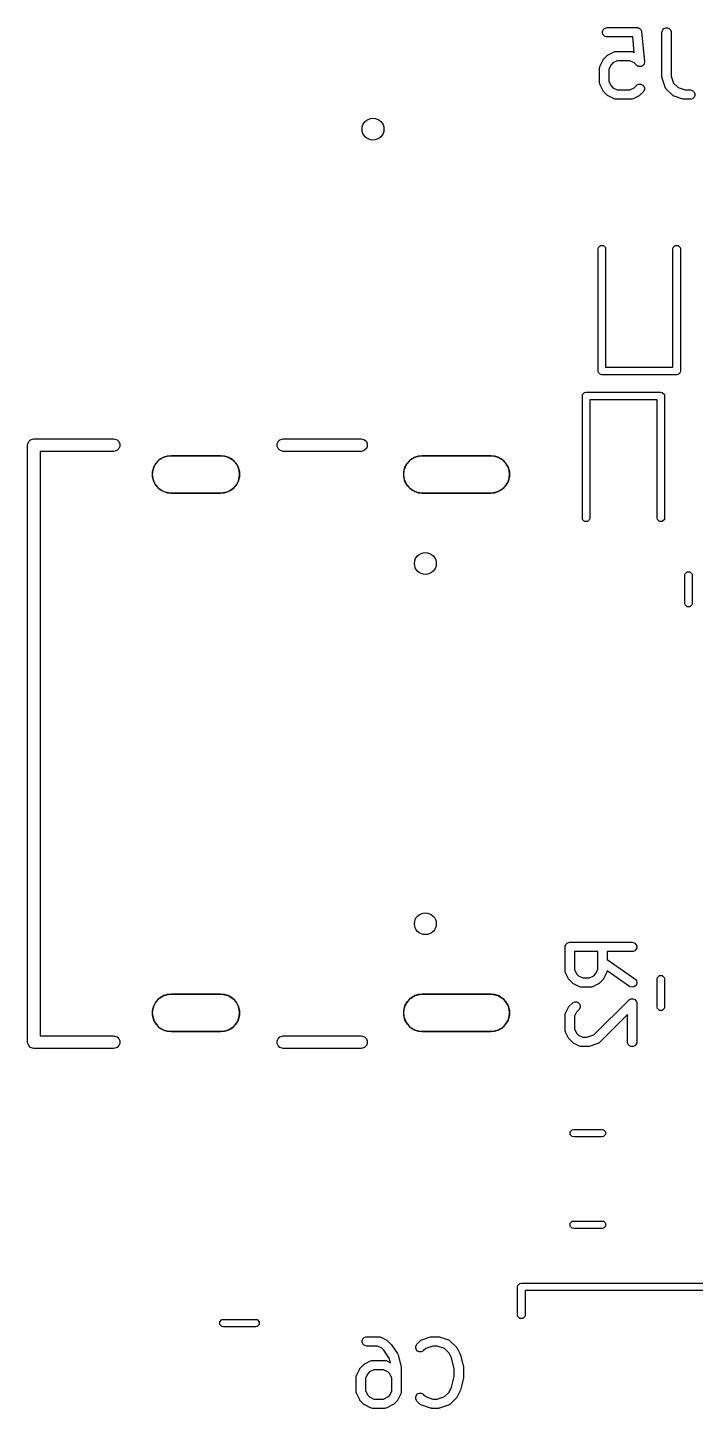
# Model space of a CAD drawing. Extents: x 4.81 to 6.74, y -4.83 to -2.9.
# Drawn here: x 4.809 to 5.23, y -3.885 to -3.013 of the extents above; entities that cross this region are included whole.
import ezdxf

# ---------------------------------------------------------------- set-up
doc = ezdxf.new("R2010")
doc.units = 0
doc.header["$MEASUREMENT"] = 0
doc.layers.add('BLACK', color=7, linetype='CONTINUOUS')

msp = doc.modelspace()

# ---------------------------------------------------------------- linework, layer by layer
at = {"layer": 'BLACK', "linetype": 'CONTINUOUS'}
for p, q in [((5.17173, -3.01496), (5.17217, -3.0139)), ((5.17173, -3.01611), (5.17173, -3.01496)), ((5.17217, -3.01718), (5.17173, -3.01611)), ((5.17217, -3.0139), (5.17299, -3.01308)), ((5.17299, -3.01799), (5.17217, -3.01718)), ((5.17299, -3.01308), (5.17405, -3.01264)), ((5.17405, -3.01843), (5.17299, -3.01799)), ((5.17405, -3.01264), (5.17463, -3.01258)), ((5.17463, -3.01258), (5.19338, -3.01258)), ((5.19338, -3.01258), (5.19359, -3.0126)), ((5.19359, -3.0126), (5.19366, -3.0126)), ((5.19366, -3.0126), (5.19373, -3.01262)), ((5.19373, -3.01262), (5.19395, -3.01264)), ((5.19395, -3.01264), (5.19435, -3.01281)), ((5.19435, -3.01281), (5.19476, -3.01293)), ((5.19476, -3.01293), (5.19488, -3.01302)), ((5.19488, -3.01302), (5.19502, -3.01308)), ((5.19502, -3.01308), (5.19532, -3.01339)), ((5.19532, -3.01339), (5.19566, -3.01366)), ((5.19566, -3.01366), (5.19573, -3.01379)), ((5.19573, -3.01379), (5.19583, -3.0139)), ((5.19583, -3.0139), (5.196, -3.01429)), ((5.196, -3.01429), (5.1962, -3.01467)), ((5.1962, -3.01467), (5.19624, -3.01489)), ((5.19624, -3.01489), (5.19627, -3.01496)), ((5.19627, -3.01496), (5.19627, -3.01503)), ((5.19627, -3.01503), (5.19631, -3.01524)), ((5.19631, -3.01524), (5.19819, -3.03399)), ((5.20917, -3.01554), (5.20923, -3.01496)), ((5.20917, -3.04366), (5.20917, -3.01554)), ((5.20923, -3.01496), (5.20967, -3.0139)), ((5.20967, -3.0139), (5.21048, -3.01308)), ((5.21048, -3.01308), (5.21155, -3.01264)), ((5.21155, -3.01264), (5.2127, -3.01264)), ((5.2127, -3.01264), (5.21376, -3.01308)), ((5.21376, -3.01308), (5.21458, -3.0139)), ((5.21458, -3.0139), (5.21502, -3.01496)), ((5.21502, -3.01496), (5.21508, -3.01554)), ((5.21508, -3.01554), (5.21508, -3.04318)), ((5.17463, -3.01849), (5.17405, -3.01843)), ((5.1907, -3.01849), (5.17463, -3.01849)), ((5.19168, -3.02826), (5.1907, -3.01849)), ((5.17011, -3.03671), (5.17199, -3.03296)), ((5.17199, -3.03296), (5.17214, -3.03272)), ((5.17214, -3.03272), (5.17217, -3.03264)), ((5.17217, -3.03264), (5.17224, -3.03256)), ((5.17224, -3.03256), (5.1723, -3.03247)), ((5.1723, -3.03247), (5.17235, -3.03242)), ((5.17235, -3.03242), (5.17254, -3.0322)), ((5.17254, -3.0322), (5.17441, -3.03032)), ((5.17441, -3.03032), (5.17464, -3.03014)), ((5.17464, -3.03014), (5.17469, -3.03008)), ((5.17469, -3.03008), (5.17478, -3.03002)), ((5.17478, -3.03002), (5.17486, -3.02995)), ((5.17486, -3.02995), (5.17493, -3.02992)), ((5.17493, -3.02992), (5.17518, -3.02977)), ((5.17518, -3.02977), (5.17893, -3.02789)), ((5.17825, -3.03484), (5.17705, -3.03603)), ((5.18095, -3.03349), (5.17825, -3.03484)), ((5.17893, -3.02789), (5.17947, -3.02769)), ((5.17947, -3.02769), (5.17958, -3.02768)), ((5.17958, -3.02768), (5.17968, -3.02764)), ((5.17968, -3.02764), (5.18025, -3.02758)), ((5.18025, -3.02758), (5.18963, -3.02758)), ((5.18893, -3.03349), (5.18095, -3.03349)), ((5.19163, -3.03484), (5.18893, -3.03349)), ((5.18963, -3.02758), (5.1902, -3.02764)), ((5.1902, -3.02764), (5.1903, -3.02768)), ((5.1903, -3.02768), (5.19041, -3.02769)), ((5.19041, -3.02769), (5.19095, -3.02789)), ((5.19095, -3.02789), (5.19168, -3.02826)), ((5.19316, -3.03637), (5.19163, -3.03484)), ((5.19798, -3.03526), (5.19786, -3.03567)), ((5.19815, -3.03486), (5.19798, -3.03526)), ((5.19819, -3.03457), (5.19815, -3.03471)), ((5.19815, -3.03471), (5.19815, -3.03486)), ((5.19819, -3.03399), (5.19819, -3.03457)), ((5.1698, -3.03803), (5.16986, -3.03746)), ((5.1698, -3.04741), (5.1698, -3.03803)), ((5.16986, -3.03746), (5.1699, -3.03736)), ((5.1699, -3.03736), (5.16991, -3.03725)), ((5.16991, -3.03725), (5.17011, -3.03671)), ((5.17705, -3.03603), (5.17571, -3.03873)), ((5.17571, -3.03873), (5.17571, -3.04671)), ((5.19361, -3.03674), (5.19316, -3.03637)), ((5.19375, -3.0368), (5.19361, -3.03674)), ((5.19386, -3.03689), (5.19375, -3.0368)), ((5.19428, -3.03701), (5.19386, -3.03689)), ((5.19467, -3.03718), (5.19428, -3.03701)), ((5.19482, -3.03718), (5.19467, -3.03718)), ((5.19497, -3.03722), (5.19482, -3.03718)), ((5.19539, -3.03718), (5.19497, -3.03722)), ((5.19583, -3.03718), (5.19539, -3.03718)), ((5.19596, -3.03712), (5.19583, -3.03718)), ((5.19611, -3.03711), (5.19596, -3.03712)), ((5.19649, -3.0369), (5.19611, -3.03711)), ((5.19689, -3.03674), (5.19649, -3.0369)), ((5.197, -3.03663), (5.19689, -3.03674)), ((5.19713, -3.03656), (5.197, -3.03663)), ((5.1974, -3.03623), (5.19713, -3.03656)), ((5.19771, -3.03592), (5.1974, -3.03623)), ((5.19776, -3.03579), (5.19771, -3.03592)), ((5.19786, -3.03567), (5.19776, -3.03579)), ((5.2092, -3.04395), (5.20917, -3.04366)), ((5.20919, -3.04403), (5.2092, -3.04395)), ((5.20922, -3.04413), (5.20919, -3.04403)), ((5.20923, -3.04423), (5.20922, -3.04413)), ((5.20926, -3.04431), (5.20923, -3.04423)), ((5.21508, -3.04318), (5.21658, -3.04769)), ((5.16986, -3.04798), (5.1698, -3.04741)), ((5.1699, -3.04808), (5.16986, -3.04798)), ((5.16991, -3.04819), (5.1699, -3.04808)), ((5.17011, -3.04873), (5.16991, -3.04819)), ((5.17199, -3.05248), (5.17011, -3.04873)), ((5.17214, -3.05273), (5.17199, -3.05248)), ((5.17217, -3.0528), (5.17214, -3.05273)), ((5.17224, -3.05288), (5.17217, -3.0528)), ((5.1723, -3.05297), (5.17224, -3.05288)), ((5.17571, -3.04671), (5.17705, -3.04941)), ((5.17705, -3.04941), (5.17825, -3.0506)), ((5.17825, -3.0506), (5.18095, -3.05195)), ((5.18095, -3.05195), (5.18893, -3.05195)), ((5.18893, -3.05195), (5.19163, -3.0506)), ((5.19163, -3.0506), (5.19316, -3.04907)), ((5.19316, -3.04907), (5.19361, -3.0487)), ((5.19361, -3.0487), (5.19467, -3.04826)), ((5.19467, -3.04826), (5.19583, -3.04826)), ((5.19583, -3.04826), (5.19689, -3.0487)), ((5.19689, -3.0487), (5.19771, -3.04952)), ((5.19771, -3.0528), (5.19734, -3.05324)), ((5.19771, -3.04952), (5.19815, -3.05058)), ((5.19815, -3.05173), (5.19771, -3.0528)), ((5.19815, -3.05058), (5.19815, -3.05173)), ((5.20932, -3.04459), (5.20926, -3.04431)), ((5.2112, -3.05022), (5.20932, -3.04459)), ((5.21143, -3.05074), (5.2112, -3.05022)), ((5.2115, -3.05082), (5.21143, -3.05074)), ((5.21154, -3.05092), (5.2115, -3.05082)), ((5.21191, -3.05137), (5.21154, -3.05092)), ((5.21566, -3.05512), (5.21191, -3.05137)), ((5.21658, -3.04769), (5.21934, -3.05045)), ((5.21934, -3.05045), (5.22385, -3.05195)), ((5.22385, -3.05195), (5.22712, -3.05195)), ((5.22712, -3.05195), (5.2277, -3.05201)), ((5.2277, -3.05201), (5.22876, -3.05245)), ((5.22876, -3.05245), (5.22958, -3.05327)), ((5.17235, -3.05302), (5.1723, -3.05297)), ((5.17254, -3.05324), (5.17235, -3.05302)), ((5.17441, -3.05512), (5.17254, -3.05324)), ((5.17464, -3.05531), (5.17441, -3.05512)), ((5.17469, -3.05536), (5.17464, -3.05531)), ((5.17478, -3.05542), (5.17469, -3.05536)), ((5.17486, -3.05549), (5.17478, -3.05542)), ((5.17493, -3.05552), (5.17486, -3.05549)), ((5.17518, -3.05567), (5.17493, -3.05552)), ((5.17893, -3.05755), (5.17518, -3.05567)), ((5.17947, -3.05775), (5.17893, -3.05755)), ((5.17958, -3.05776), (5.17947, -3.05775)), ((5.17968, -3.0578), (5.17958, -3.05776)), ((5.18025, -3.05786), (5.17968, -3.0578)), ((5.18963, -3.05786), (5.18025, -3.05786)), ((5.1902, -3.0578), (5.18963, -3.05786)), ((5.1903, -3.05776), (5.1902, -3.0578)), ((5.19041, -3.05775), (5.1903, -3.05776)), ((5.19095, -3.05755), (5.19041, -3.05775)), ((5.1947, -3.05567), (5.19095, -3.05755)), ((5.19494, -3.05552), (5.1947, -3.05567)), ((5.19502, -3.05549), (5.19494, -3.05552)), ((5.1951, -3.05542), (5.19502, -3.05549)), ((5.19519, -3.05536), (5.1951, -3.05542)), ((5.19524, -3.05531), (5.19519, -3.05536)), ((5.19546, -3.05512), (5.19524, -3.05531)), ((5.19734, -3.05324), (5.19546, -3.05512)), ((5.21611, -3.05549), (5.21566, -3.05512)), ((5.21621, -3.05553), (5.21611, -3.05549)), ((5.21629, -3.0556), (5.21621, -3.05553)), ((5.21681, -3.05583), (5.21629, -3.0556)), ((5.22244, -3.05771), (5.21681, -3.05583)), ((5.22272, -3.05777), (5.22244, -3.05771)), ((5.2228, -3.0578), (5.22272, -3.05777)), ((5.2229, -3.05781), (5.2228, -3.0578)), ((5.223, -3.05784), (5.2229, -3.05781)), ((5.22308, -3.05783), (5.223, -3.05784)), ((5.22337, -3.05786), (5.22308, -3.05783)), ((5.22712, -3.05786), (5.22337, -3.05786)), ((5.2277, -3.0578), (5.22712, -3.05786)), ((5.22876, -3.05736), (5.2277, -3.0578)), ((5.22958, -3.05655), (5.22876, -3.05736)), ((5.22958, -3.05327), (5.23002, -3.05433)), ((5.23002, -3.05548), (5.22958, -3.05655)), ((5.23002, -3.05433), (5.23002, -3.05548)), ((5.16892, -3.15236), (5.1691, -3.15146)), ((5.16892, -3.22953), (5.16892, -3.15236)), ((5.1691, -3.15146), (5.17038, -3.15018)), ((5.17038, -3.15018), (5.17218, -3.15018)), ((5.17218, -3.15018), (5.17346, -3.15146)), ((5.17346, -3.15146), (5.17364, -3.15236)), ((5.17364, -3.15236), (5.17364, -3.22717)), ((5.21616, -3.15236), (5.21634, -3.15146)), ((5.21616, -3.22717), (5.21616, -3.15236)), ((5.21634, -3.15146), (5.21762, -3.15018)), ((5.21762, -3.15018), (5.21943, -3.15018)), ((5.21943, -3.15018), (5.22071, -3.15146)), ((5.22071, -3.15146), (5.22089, -3.15236)), ((5.22089, -3.15236), (5.22089, -3.22953)), ((5.17364, -3.22717), (5.21616, -3.22717)), ((5.1691, -3.23043), (5.16892, -3.22953)), ((5.17038, -3.23171), (5.1691, -3.23043)), ((5.17128, -3.23189), (5.17038, -3.23171)), ((5.21852, -3.23189), (5.17128, -3.23189)), ((5.21943, -3.23171), (5.21852, -3.23189)), ((5.22071, -3.23043), (5.21943, -3.23171)), ((5.22089, -3.22953), (5.22071, -3.23043)), ((5.15892, -3.24531), (5.1591, -3.24441)), ((5.1591, -3.24441), (5.16038, -3.24313)), ((5.16038, -3.24313), (5.16128, -3.24295)), ((5.16128, -3.24295), (5.20852, -3.24295)), ((5.20852, -3.24295), (5.20943, -3.24313)), ((5.20943, -3.24313), (5.21071, -3.24441)), ((5.21071, -3.24441), (5.21089, -3.24531)), ((5.15892, -3.32248), (5.15892, -3.24531)), ((5.20616, -3.24768), (5.16364, -3.24768)), ((5.16364, -3.24768), (5.16364, -3.32248)), ((5.20616, -3.32248), (5.20616, -3.24768)), ((5.21089, -3.24531), (5.21089, -3.32248)), ((4.8086, -3.27634), (4.80868, -3.27557)), ((4.8086, -3.6535), (4.8086, -3.27634)), ((4.80868, -3.27557), (4.80927, -3.27415)), ((4.80927, -3.27415), (4.81035, -3.27307)), ((4.81035, -3.27307), (4.81177, -3.27248)), ((4.81177, -3.27248), (4.81254, -3.2724)), ((4.81254, -3.2724), (4.86293, -3.2724)), ((4.86293, -3.2724), (4.8637, -3.27248)), ((4.8637, -3.27248), (4.86512, -3.27307)), ((4.86512, -3.27961), (4.8637, -3.2802)), ((4.86512, -3.27307), (4.86621, -3.27415)), ((4.86621, -3.27853), (4.86512, -3.27961)), ((4.86621, -3.27415), (4.86679, -3.27557)), ((4.86679, -3.27711), (4.86621, -3.27853)), ((4.86679, -3.27557), (4.86679, -3.27711)), ((4.96616, -3.27557), (4.96675, -3.27415)), ((4.96616, -3.27711), (4.96616, -3.27557)), ((4.96675, -3.27853), (4.96616, -3.27711)), ((4.96675, -3.27415), (4.96783, -3.27307)), ((4.96783, -3.27961), (4.96675, -3.27853)), ((4.96783, -3.27307), (4.96925, -3.27248)), ((4.96925, -3.2802), (4.96783, -3.27961)), ((4.96925, -3.27248), (4.97002, -3.2724)), ((4.97002, -3.2724), (5.01923, -3.2724)), ((5.01923, -3.2724), (5.02, -3.27248)), ((5.02, -3.27248), (5.02142, -3.27307)), ((5.02142, -3.27961), (5.02, -3.2802)), ((5.02142, -3.27307), (5.02251, -3.27415)), ((5.02251, -3.27853), (5.02142, -3.27961)), ((5.02251, -3.27415), (5.02309, -3.27557)), ((5.02309, -3.27711), (5.02251, -3.27853)), ((5.02309, -3.27557), (5.02309, -3.27711)), ((4.86293, -3.28028), (4.81648, -3.28028)), ((4.81648, -3.28028), (4.81648, -3.64957)), ((4.8637, -3.2802), (4.86293, -3.28028)), ((4.88824, -3.29032), (4.88978, -3.28765)), ((4.88978, -3.28765), (4.89196, -3.28547)), ((4.89196, -3.28547), (4.89463, -3.28393)), ((4.89463, -3.28393), (4.89761, -3.28313)), ((4.89761, -3.28313), (4.89915, -3.28303)), ((4.89915, -3.28303), (4.93065, -3.28303)), ((4.93065, -3.28303), (4.89915, -3.28303)), ((4.93065, -3.28303), (4.93219, -3.28313)), ((4.93219, -3.28313), (4.93517, -3.28393)), ((4.93517, -3.28393), (4.93784, -3.28547)), ((4.93784, -3.28547), (4.94002, -3.28765)), ((4.94002, -3.28765), (4.94156, -3.29032)), ((4.97002, -3.28028), (4.96925, -3.2802)), ((5.01923, -3.28028), (4.97002, -3.28028)), ((5.02, -3.2802), (5.01923, -3.28028)), ((5.0469, -3.29032), (5.04844, -3.28765)), ((5.04844, -3.28765), (5.05062, -3.28547)), ((5.05062, -3.28547), (5.0533, -3.28393)), ((5.0533, -3.28393), (5.05627, -3.28313)), ((5.05627, -3.28313), (5.05781, -3.28303)), ((5.05781, -3.28303), (5.10112, -3.28303)), ((5.10112, -3.28303), (5.05781, -3.28303)), ((5.10112, -3.28303), (5.10266, -3.28313)), ((5.10266, -3.28313), (5.10564, -3.28393)), ((5.10564, -3.28393), (5.10831, -3.28547)), ((5.10831, -3.28547), (5.11049, -3.28765)), ((5.11049, -3.28765), (5.11203, -3.29032)), ((4.88744, -3.2933), (4.88824, -3.29032)), ((4.88744, -3.29638), (4.88744, -3.2933)), ((4.88824, -3.29936), (4.88744, -3.29638)), ((4.94156, -3.29032), (4.94236, -3.2933)), ((4.94236, -3.29638), (4.94156, -3.29936)), ((4.94236, -3.2933), (4.94236, -3.29638)), ((5.0461, -3.2933), (5.0469, -3.29032)), ((5.0461, -3.29638), (5.0461, -3.2933)), ((5.0469, -3.29936), (5.0461, -3.29638)), ((5.11203, -3.29032), (5.11283, -3.2933)), ((5.11283, -3.29638), (5.11203, -3.29936)), ((5.11283, -3.2933), (5.11283, -3.29638)), ((4.88978, -3.30203), (4.88824, -3.29936)), ((4.89196, -3.30421), (4.88978, -3.30203)), ((4.89463, -3.30575), (4.89196, -3.30421)), ((4.89761, -3.30655), (4.89463, -3.30575)), ((4.93517, -3.30575), (4.93219, -3.30655)), ((4.93784, -3.30421), (4.93517, -3.30575)), ((4.94002, -3.30203), (4.93784, -3.30421)), ((4.94156, -3.29936), (4.94002, -3.30203)), ((5.04844, -3.30203), (5.0469, -3.29936)), ((5.05062, -3.30421), (5.04844, -3.30203)), ((5.0533, -3.30575), (5.05062, -3.30421)), ((5.05627, -3.30655), (5.0533, -3.30575)), ((5.10564, -3.30575), (5.10266, -3.30655)), ((5.10831, -3.30421), (5.10564, -3.30575)), ((5.11049, -3.30203), (5.10831, -3.30421)), ((5.11203, -3.29936), (5.11049, -3.30203)), ((4.89915, -3.30665), (4.89761, -3.30655)), ((4.93065, -3.30665), (4.89915, -3.30665)), ((4.89915, -3.30665), (4.93065, -3.30665)), ((4.93219, -3.30655), (4.93065, -3.30665)), ((5.05781, -3.30665), (5.05627, -3.30655)), ((5.10112, -3.30665), (5.05781, -3.30665)), ((5.05781, -3.30665), (5.10112, -3.30665)), ((5.10266, -3.30655), (5.10112, -3.30665)), ((5.1591, -3.32338), (5.15892, -3.32248)), ((5.16364, -3.32248), (5.16346, -3.32338)), ((5.20634, -3.32338), (5.20616, -3.32248)), ((5.21089, -3.32248), (5.21071, -3.32338)), ((5.16038, -3.32466), (5.1591, -3.32338)), ((5.16218, -3.32466), (5.16038, -3.32466)), ((5.16346, -3.32338), (5.16218, -3.32466)), ((5.20762, -3.32466), (5.20634, -3.32338)), ((5.20943, -3.32466), (5.20762, -3.32466)), ((5.21071, -3.32338), (5.20943, -3.32466)), ((5.2236, -3.35848), (5.22378, -3.35758)), ((5.22378, -3.35758), (5.22506, -3.3563)), ((5.22506, -3.3563), (5.22687, -3.3563)), ((5.22687, -3.3563), (5.22815, -3.35758)), ((5.22815, -3.35758), (5.22833, -3.35848)), ((5.2236, -3.37636), (5.2236, -3.35848)), ((5.22833, -3.35848), (5.22833, -3.37636)), ((5.22378, -3.37726), (5.2236, -3.37636)), ((5.22506, -3.37854), (5.22378, -3.37726)), ((5.22687, -3.37854), (5.22506, -3.37854)), ((5.22815, -3.37726), (5.22687, -3.37854)), ((5.22833, -3.37636), (5.22815, -3.37726)), ((5.14802, -3.59336), (5.14808, -3.59279)), ((5.14802, -3.60836), (5.14802, -3.59336)), ((5.14808, -3.59279), (5.14852, -3.59172)), ((5.14852, -3.59172), (5.14934, -3.59091)), ((5.14934, -3.59091), (5.1504, -3.59047)), ((5.1504, -3.59047), (5.15098, -3.59041)), ((5.15098, -3.59041), (5.19035, -3.59041)), ((5.19035, -3.59041), (5.19092, -3.59047)), ((5.19092, -3.59047), (5.19199, -3.59091)), ((5.19199, -3.59091), (5.1928, -3.59172)), ((5.1928, -3.59172), (5.19324, -3.59279)), ((5.19324, -3.59279), (5.19324, -3.59394)), ((5.16865, -3.59632), (5.15393, -3.59632)), ((5.15393, -3.59632), (5.15393, -3.60766)), ((5.16865, -3.60766), (5.16865, -3.59632)), ((5.19035, -3.59632), (5.17455, -3.59632)), ((5.17455, -3.59632), (5.17455, -3.6012)), ((5.17455, -3.6012), (5.19204, -3.61344)), ((5.19092, -3.59626), (5.19035, -3.59632)), ((5.19199, -3.59582), (5.19092, -3.59626)), ((5.1928, -3.595), (5.19199, -3.59582)), ((5.19324, -3.59394), (5.1928, -3.595)), ((5.14808, -3.60894), (5.14802, -3.60836)), ((5.14812, -3.60903), (5.14808, -3.60894)), ((5.14813, -3.60914), (5.14812, -3.60903)), ((5.14834, -3.60968), (5.14813, -3.60914)), ((5.15021, -3.61343), (5.14834, -3.60968)), ((5.15393, -3.60766), (5.15528, -3.61036)), ((5.15528, -3.61036), (5.15648, -3.61156)), ((5.1661, -3.61156), (5.1673, -3.61036)), ((5.1673, -3.61036), (5.16865, -3.60766)), ((5.17424, -3.60968), (5.17237, -3.61343)), ((5.17445, -3.60914), (5.17424, -3.60968)), ((5.17446, -3.60903), (5.17445, -3.60914)), ((5.1745, -3.60894), (5.17446, -3.60903)), ((5.17455, -3.6084), (5.1745, -3.60894)), ((5.18865, -3.61828), (5.17455, -3.6084)), ((5.15037, -3.61368), (5.15021, -3.61343)), ((5.1504, -3.61375), (5.15037, -3.61368)), ((5.15046, -3.61383), (5.1504, -3.61375)), ((5.15052, -3.61392), (5.15046, -3.61383)), ((5.15058, -3.61397), (5.15052, -3.61392)), ((5.15076, -3.6142), (5.15058, -3.61397)), ((5.15264, -3.61607), (5.15076, -3.6142)), ((5.15287, -3.61626), (5.15264, -3.61607)), ((5.15292, -3.61632), (5.15287, -3.61626)), ((5.15301, -3.61637), (5.15292, -3.61632)), ((5.15309, -3.61644), (5.15301, -3.61637)), ((5.15316, -3.61647), (5.15309, -3.61644)), ((5.15341, -3.61663), (5.15316, -3.61647)), ((5.15716, -3.6185), (5.15341, -3.61663)), ((5.15648, -3.61156), (5.15917, -3.61291)), ((5.1577, -3.61871), (5.15716, -3.6185)), ((5.1578, -3.61871), (5.1577, -3.61871)), ((5.1579, -3.61876), (5.1578, -3.61871)), ((5.15848, -3.61881), (5.1579, -3.61876)), ((5.1641, -3.61881), (5.15848, -3.61881)), ((5.15917, -3.61291), (5.1634, -3.61291)), ((5.1634, -3.61291), (5.1661, -3.61156)), ((5.16468, -3.61876), (5.1641, -3.61881)), ((5.16477, -3.61871), (5.16468, -3.61876)), ((5.16488, -3.61871), (5.16477, -3.61871)), ((5.16542, -3.6185), (5.16488, -3.61871)), ((5.16917, -3.61663), (5.16542, -3.6185)), ((5.16942, -3.61647), (5.16917, -3.61663)), ((5.16949, -3.61644), (5.16942, -3.61647)), ((5.16957, -3.61637), (5.16949, -3.61644)), ((5.16966, -3.61632), (5.16957, -3.61637)), ((5.16971, -3.61626), (5.16966, -3.61632)), ((5.16994, -3.61607), (5.16971, -3.61626)), ((5.17181, -3.6142), (5.16994, -3.61607)), ((5.172, -3.61397), (5.17181, -3.6142)), ((5.17206, -3.61392), (5.172, -3.61397)), ((5.17211, -3.61383), (5.17206, -3.61392)), ((5.17218, -3.61375), (5.17211, -3.61383)), ((5.17221, -3.61368), (5.17218, -3.61375)), ((5.17237, -3.61343), (5.17221, -3.61368)), ((5.18916, -3.61856), (5.18865, -3.61828)), ((5.19028, -3.61881), (5.18916, -3.61856)), ((5.19142, -3.61861), (5.19028, -3.61881)), ((5.19239, -3.61799), (5.19142, -3.61861)), ((5.19204, -3.61344), (5.19248, -3.61382)), ((5.19305, -3.61705), (5.19239, -3.61799)), ((5.19248, -3.61382), (5.1931, -3.61479)), ((5.1933, -3.61592), (5.19305, -3.61705)), ((5.1931, -3.61479), (5.1933, -3.61592)), ((5.2061, -3.61348), (5.20628, -3.61258)), ((5.2061, -3.63136), (5.2061, -3.61348)), ((5.20628, -3.61258), (5.20756, -3.6113)), ((5.20756, -3.6113), (5.20937, -3.6113)), ((5.20937, -3.6113), (5.21065, -3.61258)), ((5.21065, -3.61258), (5.21083, -3.61348)), ((5.21083, -3.61348), (5.21083, -3.63136)), ((4.88824, -3.63048), (4.88978, -3.62781)), ((4.88978, -3.62781), (4.89196, -3.62563)), ((4.89196, -3.62563), (4.89463, -3.62409)), ((4.89463, -3.62409), (4.89761, -3.62329)), ((4.89761, -3.62329), (4.89915, -3.62319)), ((4.89915, -3.62319), (4.93065, -3.62319)), ((4.93065, -3.62319), (4.89915, -3.62319)), ((4.93065, -3.62319), (4.93219, -3.62329)), ((4.93219, -3.62329), (4.93517, -3.62409)), ((4.93517, -3.62409), (4.93784, -3.62563)), ((4.93784, -3.62563), (4.94002, -3.62781)), ((4.94002, -3.62781), (4.94156, -3.63048)), ((5.0469, -3.63048), (5.04844, -3.62781)), ((5.04844, -3.62781), (5.05062, -3.62563)), ((5.05062, -3.62563), (5.0533, -3.62409)), ((5.0533, -3.62409), (5.05627, -3.62329)), ((5.05627, -3.62329), (5.05781, -3.62319)), ((5.05781, -3.62319), (5.10112, -3.62319)), ((5.10112, -3.62319), (5.05781, -3.62319)), ((5.10112, -3.62319), (5.10266, -3.62329)), ((5.10266, -3.62329), (5.10564, -3.62409)), ((5.10564, -3.62409), (5.10831, -3.62563)), ((5.10831, -3.62563), (5.11049, -3.62781)), ((5.11049, -3.62781), (5.11203, -3.63048)), ((5.15264, -3.62877), (5.15309, -3.6284)), ((5.15309, -3.6284), (5.15415, -3.62796)), ((5.15415, -3.62796), (5.1553, -3.62796)), ((5.1553, -3.62796), (5.15637, -3.6284)), ((5.15637, -3.6284), (5.15718, -3.62922)), ((5.16625, -3.6489), (5.18826, -3.62689)), ((5.18826, -3.62689), (5.18871, -3.62653)), ((5.18871, -3.62653), (5.18946, -3.62622)), ((5.18946, -3.62622), (5.18977, -3.62609)), ((5.18977, -3.62609), (5.19092, -3.62609)), ((5.19092, -3.62609), (5.19199, -3.62653)), ((5.19199, -3.62653), (5.1928, -3.62734)), ((5.1928, -3.62734), (5.19306, -3.62796)), ((5.19306, -3.62796), (5.19324, -3.62841)), ((5.19324, -3.62841), (5.1933, -3.62898)), ((4.88744, -3.63346), (4.88824, -3.63048)), ((4.88744, -3.63654), (4.88744, -3.63346)), ((4.88824, -3.63952), (4.88744, -3.63654)), ((4.94156, -3.63048), (4.94236, -3.63346)), ((4.94236, -3.63654), (4.94156, -3.63952)), ((4.94236, -3.63346), (4.94236, -3.63654)), ((5.0461, -3.63346), (5.0469, -3.63048)), ((5.0461, -3.63654), (5.0461, -3.63346)), ((5.0469, -3.63952), (5.0461, -3.63654)), ((5.11203, -3.63048), (5.11283, -3.63346)), ((5.11283, -3.63654), (5.11203, -3.63952)), ((5.11283, -3.63346), (5.11283, -3.63654)), ((5.14802, -3.63648), (5.14808, -3.63591)), ((5.14802, -3.64586), (5.14802, -3.63648)), ((5.14808, -3.63591), (5.14812, -3.63581)), ((5.14812, -3.63581), (5.14813, -3.6357)), ((5.14813, -3.6357), (5.14834, -3.63516)), ((5.14834, -3.63516), (5.15021, -3.63141)), ((5.15021, -3.63141), (5.15037, -3.63116)), ((5.15037, -3.63116), (5.1504, -3.63109)), ((5.1504, -3.63109), (5.15046, -3.63101)), ((5.15046, -3.63101), (5.15052, -3.63092)), ((5.15052, -3.63092), (5.15058, -3.63087)), ((5.15058, -3.63087), (5.15076, -3.63064)), ((5.15076, -3.63064), (5.15264, -3.62877)), ((5.15528, -3.63448), (5.15393, -3.63718)), ((5.15393, -3.63718), (5.15393, -3.64516)), ((5.15681, -3.63295), (5.15528, -3.63448)), ((5.15718, -3.6325), (5.15681, -3.63295)), ((5.15718, -3.62922), (5.15762, -3.63028)), ((5.15762, -3.63143), (5.15718, -3.6325)), ((5.15762, -3.63028), (5.15762, -3.63143)), ((5.18739, -3.63611), (5.16994, -3.65357)), ((5.18739, -3.65335), (5.18739, -3.63611)), ((5.1933, -3.62898), (5.1933, -3.65335)), ((5.20628, -3.63226), (5.2061, -3.63136)), ((5.20756, -3.63354), (5.20628, -3.63226)), ((5.20937, -3.63354), (5.20756, -3.63354)), ((5.21065, -3.63226), (5.20937, -3.63354)), ((5.21083, -3.63136), (5.21065, -3.63226)), ((4.88978, -3.64219), (4.88824, -3.63952)), ((4.89196, -3.64437), (4.88978, -3.64219)), ((4.89463, -3.64591), (4.89196, -3.64437)), ((4.89761, -3.64671), (4.89463, -3.64591)), ((4.93517, -3.64591), (4.93219, -3.64671)), ((4.93784, -3.64437), (4.93517, -3.64591)), ((4.94002, -3.64219), (4.93784, -3.64437)), ((4.94156, -3.63952), (4.94002, -3.64219)), ((5.04844, -3.64219), (5.0469, -3.63952)), ((5.05062, -3.64437), (5.04844, -3.64219)), ((5.0533, -3.64591), (5.05062, -3.64437)), ((5.05627, -3.64671), (5.0533, -3.64591)), ((5.10564, -3.64591), (5.10266, -3.64671)), ((5.10831, -3.64437), (5.10564, -3.64591)), ((5.11049, -3.64219), (5.10831, -3.64437)), ((5.11203, -3.63952), (5.11049, -3.64219)), ((5.14808, -3.64643), (5.14802, -3.64586)), ((5.15393, -3.64516), (5.15528, -3.64786)), ((4.80868, -3.65427), (4.8086, -3.6535)), ((4.80927, -3.65569), (4.80868, -3.65427)), ((4.81648, -3.64957), (4.86293, -3.64957)), ((4.86293, -3.64957), (4.8637, -3.64964)), ((4.8637, -3.64964), (4.86512, -3.65023)), ((4.86512, -3.65023), (4.86621, -3.65132)), ((4.86621, -3.65132), (4.86679, -3.65274)), ((4.86679, -3.65427), (4.86621, -3.65569)), ((4.86679, -3.65274), (4.86679, -3.65427)), ((4.89915, -3.64681), (4.89761, -3.64671)), ((4.93065, -3.64681), (4.89915, -3.64681)), ((4.89915, -3.64681), (4.93065, -3.64681)), ((4.93219, -3.64671), (4.93065, -3.64681)), ((4.96616, -3.65274), (4.96675, -3.65132)), ((4.96616, -3.65427), (4.96616, -3.65274)), ((4.96675, -3.65569), (4.96616, -3.65427)), ((4.96675, -3.65132), (4.96783, -3.65023)), ((4.96783, -3.65023), (4.96925, -3.64964)), ((4.96925, -3.64964), (4.97002, -3.64957)), ((4.97002, -3.64957), (5.01923, -3.64957)), ((5.01923, -3.64957), (5.02, -3.64964)), ((5.02, -3.64964), (5.02142, -3.65023)), ((5.02142, -3.65023), (5.02251, -3.65132)), ((5.02251, -3.65132), (5.02309, -3.65274)), ((5.02309, -3.65427), (5.02251, -3.65569)), ((5.02309, -3.65274), (5.02309, -3.65427)), ((5.05781, -3.64681), (5.05627, -3.64671)), ((5.10112, -3.64681), (5.05781, -3.64681)), ((5.05781, -3.64681), (5.10112, -3.64681)), ((5.10266, -3.64671), (5.10112, -3.64681)), ((5.14812, -3.64653), (5.14808, -3.64643)), ((5.14813, -3.64664), (5.14812, -3.64653)), ((5.14834, -3.64718), (5.14813, -3.64664)), ((5.15021, -3.65093), (5.14834, -3.64718)), ((5.15037, -3.65117), (5.15021, -3.65093)), ((5.1504, -3.65125), (5.15037, -3.65117)), ((5.15046, -3.65133), (5.1504, -3.65125)), ((5.15052, -3.65142), (5.15046, -3.65133)), ((5.15058, -3.65147), (5.15052, -3.65142)), ((5.15076, -3.65169), (5.15058, -3.65147)), ((5.15264, -3.65357), (5.15076, -3.65169)), ((5.15287, -3.65375), (5.15264, -3.65357)), ((5.15292, -3.65381), (5.15287, -3.65375)), ((5.15301, -3.65387), (5.15292, -3.65381)), ((5.15309, -3.65394), (5.15301, -3.65387)), ((5.15316, -3.65396), (5.15309, -3.65394)), ((5.15341, -3.65412), (5.15316, -3.65396)), ((5.15716, -3.656), (5.15341, -3.65412)), ((5.15528, -3.64786), (5.15648, -3.64905)), ((5.15648, -3.64905), (5.15917, -3.6504)), ((5.15917, -3.6504), (5.16175, -3.6504)), ((5.16175, -3.6504), (5.16625, -3.6489)), ((5.16878, -3.65428), (5.16316, -3.65616)), ((5.16931, -3.65405), (5.16878, -3.65428)), ((5.16939, -3.65398), (5.16931, -3.65405)), ((5.16949, -3.65394), (5.16939, -3.65398)), ((5.16994, -3.65357), (5.16949, -3.65394)), ((5.18745, -3.65393), (5.18739, -3.65335)), ((5.18789, -3.655), (5.18745, -3.65393)), ((5.19324, -3.65393), (5.1928, -3.655)), ((5.1933, -3.65335), (5.19324, -3.65393)), ((4.81035, -3.65678), (4.80927, -3.65569)), ((4.81177, -3.65737), (4.81035, -3.65678)), ((4.81254, -3.65744), (4.81177, -3.65737)), ((4.86293, -3.65744), (4.81254, -3.65744)), ((4.8637, -3.65737), (4.86293, -3.65744)), ((4.86512, -3.65678), (4.8637, -3.65737)), ((4.86621, -3.65569), (4.86512, -3.65678)), ((4.96783, -3.65678), (4.96675, -3.65569)), ((4.96925, -3.65737), (4.96783, -3.65678)), ((4.97002, -3.65744), (4.96925, -3.65737)), ((5.01923, -3.65744), (4.97002, -3.65744)), ((5.02, -3.65737), (5.01923, -3.65744)), ((5.02142, -3.65678), (5.02, -3.65737)), ((5.02251, -3.65569), (5.02142, -3.65678)), ((5.1577, -3.6562), (5.15716, -3.656)), ((5.1578, -3.65621), (5.1577, -3.6562)), ((5.1579, -3.65625), (5.1578, -3.65621)), ((5.15848, -3.65631), (5.1579, -3.65625)), ((5.16223, -3.65631), (5.15848, -3.65631)), ((5.16252, -3.65628), (5.16223, -3.65631)), ((5.1626, -3.65628), (5.16252, -3.65628)), ((5.1627, -3.65626), (5.1626, -3.65628)), ((5.1628, -3.65625), (5.1627, -3.65626)), ((5.16287, -3.65622), (5.1628, -3.65625)), ((5.16316, -3.65616), (5.16287, -3.65622)), ((5.18871, -3.65581), (5.18789, -3.655)), ((5.18977, -3.65625), (5.18871, -3.65581)), ((5.19092, -3.65625), (5.18977, -3.65625)), ((5.19199, -3.65581), (5.19092, -3.65625)), ((5.1928, -3.655), (5.19199, -3.65581)), ((5.15128, -3.71008), (5.15256, -3.7088)), ((5.15128, -3.71189), (5.15128, -3.71008)), ((5.15256, -3.71317), (5.15128, -3.71189)), ((5.15256, -3.7088), (5.15346, -3.70862)), ((5.15346, -3.71335), (5.15256, -3.71317)), ((5.15346, -3.70862), (5.17134, -3.70862)), ((5.17134, -3.71335), (5.15346, -3.71335)), ((5.17134, -3.70862), (5.17225, -3.7088)), ((5.17225, -3.71317), (5.17134, -3.71335)), ((5.17225, -3.7088), (5.17352, -3.71008)), ((5.17352, -3.71189), (5.17225, -3.71317)), ((5.17352, -3.71008), (5.17352, -3.71189)), ((5.15128, -3.76795), (5.15256, -3.76668)), ((5.15128, -3.76976), (5.15128, -3.76795)), ((5.15256, -3.76668), (5.15346, -3.7665)), ((5.15346, -3.7665), (5.17134, -3.7665)), ((5.17134, -3.7665), (5.17225, -3.76668)), ((5.17225, -3.76668), (5.17352, -3.76795)), ((5.17352, -3.76795), (5.17352, -3.76976)), ((5.15256, -3.77104), (5.15128, -3.76976)), ((5.15346, -3.77122), (5.15256, -3.77104)), ((5.17134, -3.77122), (5.15346, -3.77122)), ((5.17225, -3.77104), (5.17134, -3.77122)), ((5.17352, -3.76976), (5.17225, -3.77104)), ((5.11805, -3.80813), (5.11823, -3.80723)), ((5.11805, -3.82585), (5.11805, -3.80813)), ((5.11823, -3.80723), (5.11951, -3.80595)), ((5.11951, -3.80595), (5.12041, -3.80577)), ((5.12041, -3.80577), (5.60939, -3.80577)), ((5.60703, -3.81049), (5.12278, -3.81049)), ((5.12278, -3.81049), (5.12278, -3.82585)), ((4.92993, -3.83008), (4.93121, -3.8288)), ((4.93121, -3.8288), (4.93212, -3.82862)), ((4.93212, -3.82862), (4.95269, -3.82862)), ((4.95269, -3.82862), (4.95359, -3.8288)), ((4.95359, -3.8288), (4.95487, -3.83008)), ((5.11823, -3.82675), (5.11805, -3.82585)), ((5.11951, -3.82803), (5.11823, -3.82675)), ((5.12132, -3.82803), (5.11951, -3.82803)), ((5.1226, -3.82675), (5.12132, -3.82803)), ((5.12278, -3.82585), (5.1226, -3.82675)), ((4.92993, -3.83189), (4.92993, -3.83008)), ((4.93121, -3.83317), (4.92993, -3.83189)), ((4.93212, -3.83335), (4.93121, -3.83317)), ((4.95269, -3.83335), (4.93212, -3.83335)), ((4.95359, -3.83317), (4.95269, -3.83335)), ((4.95487, -3.83189), (4.95359, -3.83317)), ((4.95487, -3.83008), (4.95487, -3.83189)), ((5.01992, -3.84196), (5.02036, -3.8409)), ((5.01992, -3.84311), (5.01992, -3.84196)), ((5.02036, -3.84418), (5.01992, -3.84311)), ((5.02036, -3.8409), (5.02118, -3.84008)), ((5.02118, -3.84499), (5.02036, -3.84418)), ((5.02118, -3.84008), (5.02224, -3.83964)), ((5.02224, -3.84543), (5.02118, -3.84499)), ((5.02224, -3.83964), (5.02282, -3.83958)), ((5.02282, -3.84549), (5.02224, -3.84543)), ((5.02282, -3.83958), (5.03031, -3.83958)), ((5.02962, -3.84549), (5.02282, -3.84549)), ((5.03232, -3.84684), (5.02962, -3.84549)), ((5.03031, -3.83958), (5.03089, -3.83964)), ((5.03089, -3.83964), (5.03099, -3.83968)), ((5.03099, -3.83968), (5.03109, -3.83969)), ((5.03109, -3.83969), (5.03164, -3.8399)), ((5.03164, -3.8399), (5.03538, -3.84177)), ((5.03538, -3.84177), (5.03563, -3.84193)), ((5.03563, -3.84193), (5.0357, -3.84196)), ((5.0357, -3.84196), (5.03579, -3.84202)), ((5.03579, -3.84202), (5.03587, -3.84208)), ((5.03587, -3.84208), (5.03593, -3.84214)), ((5.03593, -3.84214), (5.03615, -3.84232)), ((5.03615, -3.84232), (5.03803, -3.8442)), ((5.03803, -3.8442), (5.03803, -3.8442)), ((5.03803, -3.8442), (5.03803, -3.8442)), ((5.03803, -3.8442), (5.03822, -3.84443)), ((5.03822, -3.84443), (5.03839, -3.84465)), ((5.03839, -3.84465), (5.03839, -3.84465)), ((5.03839, -3.84465), (5.0384, -3.84465)), ((5.0384, -3.84465), (5.04215, -3.85027)), ((5.05367, -3.84571), (5.05411, -3.84465)), ((5.05367, -3.84686), (5.05367, -3.84571)), ((5.05411, -3.84465), (5.05447, -3.8442)), ((5.05447, -3.8442), (5.05635, -3.84232)), ((5.05635, -3.84232), (5.0568, -3.84196)), ((5.0568, -3.84196), (5.05689, -3.84192)), ((5.05689, -3.84192), (5.05697, -3.84185)), ((5.05697, -3.84185), (5.0575, -3.84161)), ((5.0575, -3.84161), (5.06313, -3.83973)), ((5.06454, -3.84549), (5.06003, -3.84699)), ((5.06313, -3.83973), (5.06341, -3.83967)), ((5.06341, -3.83967), (5.06348, -3.83964)), ((5.06348, -3.83964), (5.06359, -3.83963)), ((5.06359, -3.83963), (5.06369, -3.83961)), ((5.06369, -3.83961), (5.06377, -3.83961)), ((5.06377, -3.83961), (5.06406, -3.83958)), ((5.06406, -3.83958), (5.06781, -3.83958)), ((5.06733, -3.84549), (5.06454, -3.84549)), ((5.07184, -3.84699), (5.06733, -3.84549)), ((5.06781, -3.83958), (5.0681, -3.83961)), ((5.0681, -3.83961), (5.06818, -3.83961)), ((5.06818, -3.83961), (5.06828, -3.83963)), ((5.06828, -3.83963), (5.06839, -3.83964)), ((5.06839, -3.83964), (5.06846, -3.83967)), ((5.06846, -3.83967), (5.06874, -3.83973)), ((5.06874, -3.83973), (5.07437, -3.84161)), ((5.07437, -3.84161), (5.0749, -3.84185)), ((5.0749, -3.84185), (5.07498, -3.84192)), ((5.07498, -3.84192), (5.07508, -3.84196)), ((5.07508, -3.84196), (5.07552, -3.84232)), ((5.07552, -3.84232), (5.07927, -3.84607)), ((5.07927, -3.84607), (5.07946, -3.8463)), ((5.07946, -3.8463), (5.07952, -3.84635)), ((5.07952, -3.84635), (5.07957, -3.84644)), ((5.07957, -3.84644), (5.07964, -3.84652)), ((5.07964, -3.84652), (5.07967, -3.84659)), ((5.07967, -3.84659), (5.07983, -3.84684)), ((5.0215, -3.85677), (5.02524, -3.85489)), ((5.02524, -3.85489), (5.02579, -3.85469)), ((5.02579, -3.85469), (5.02589, -3.85468)), ((5.02589, -3.85468), (5.02599, -3.85464)), ((5.02599, -3.85464), (5.02657, -3.85458)), ((5.02657, -3.85458), (5.03406, -3.85458)), ((5.03364, -3.84817), (5.03232, -3.84684)), ((5.03695, -3.85312), (5.03364, -3.84817)), ((5.03406, -3.85458), (5.03464, -3.85464)), ((5.03464, -3.85464), (5.03474, -3.85468)), ((5.03474, -3.85468), (5.03484, -3.85469)), ((5.03484, -3.85469), (5.03538, -3.85489)), ((5.03538, -3.85489), (5.03768, -3.85604)), ((5.03768, -3.85604), (5.03695, -3.85312)), ((5.04215, -3.85027), (5.04232, -3.85059)), ((5.04232, -3.85059), (5.04236, -3.85065)), ((5.04236, -3.85065), (5.04238, -3.85072)), ((5.04238, -3.85072), (5.04242, -3.85078)), ((5.04242, -3.85078), (5.04243, -3.85085)), ((5.04243, -3.85085), (5.04255, -3.85119)), ((5.04255, -3.85119), (5.04443, -3.85869)), ((5.05411, -3.84793), (5.05367, -3.84686)), ((5.05492, -3.84874), (5.05411, -3.84793)), ((5.05599, -3.84918), (5.05492, -3.84874)), ((5.05714, -3.84918), (5.05599, -3.84918)), ((5.0582, -3.84874), (5.05714, -3.84918)), ((5.05865, -3.84837), (5.0582, -3.84874)), ((5.06003, -3.84699), (5.05865, -3.84837)), ((5.07476, -3.84991), (5.07184, -3.84699)), ((5.07627, -3.85294), (5.07476, -3.84991)), ((5.07798, -3.85977), (5.07627, -3.85294)), ((5.07983, -3.84684), (5.0817, -3.85059)), ((5.0817, -3.85059), (5.08172, -3.85063)), ((5.08172, -3.85063), (5.08173, -3.85065)), ((5.08173, -3.85065), (5.08181, -3.85089)), ((5.08181, -3.85089), (5.08191, -3.85113)), ((5.08191, -3.85113), (5.08191, -3.85115)), ((5.08191, -3.85115), (5.08192, -3.85119)), ((5.08192, -3.85119), (5.0838, -3.85869)), ((5.01622, -3.86425), (5.01643, -3.86371)), ((5.01643, -3.86371), (5.0183, -3.85996)), ((5.0183, -3.85996), (5.01846, -3.85972)), ((5.01846, -3.85972), (5.01849, -3.85964)), ((5.01849, -3.85964), (5.01855, -3.85956)), ((5.01855, -3.85956), (5.01861, -3.85947)), ((5.01861, -3.85947), (5.01867, -3.85942)), ((5.01867, -3.85942), (5.01885, -3.8592)), ((5.01885, -3.8592), (5.02073, -3.85732)), ((5.02073, -3.85732), (5.02095, -3.85714)), ((5.02095, -3.85714), (5.02101, -3.85708)), ((5.02101, -3.85708), (5.02109, -3.85702)), ((5.02109, -3.85702), (5.02118, -3.85695)), ((5.02118, -3.85695), (5.02125, -3.85692)), ((5.02125, -3.85692), (5.0215, -3.85677)), ((5.02337, -3.86303), (5.02202, -3.86573)), ((5.02456, -3.86184), (5.02337, -3.86303)), ((5.02726, -3.86049), (5.02456, -3.86184)), ((5.03337, -3.86049), (5.02726, -3.86049)), ((5.03606, -3.86184), (5.03337, -3.86049)), ((5.03726, -3.86303), (5.03606, -3.86184)), ((5.03861, -3.86573), (5.03726, -3.86303)), ((5.04443, -3.85869), (5.04444, -3.85879)), ((5.04444, -3.85879), (5.04446, -3.85883)), ((5.04446, -3.85883), (5.04448, -3.85905)), ((5.04448, -3.85905), (5.04451, -3.85927)), ((5.04451, -3.85927), (5.04451, -3.85931)), ((5.04451, -3.85931), (5.04452, -3.85941)), ((5.04452, -3.85941), (5.04452, -3.87441)), ((5.07798, -3.86467), (5.07798, -3.85977)), ((5.0838, -3.85869), (5.08381, -3.85879)), ((5.08381, -3.85879), (5.08383, -3.85883)), ((5.08383, -3.85883), (5.08385, -3.85905)), ((5.08385, -3.85905), (5.08388, -3.85927)), ((5.08388, -3.85927), (5.08388, -3.85931)), ((5.08388, -3.85931), (5.08389, -3.85941)), ((5.08389, -3.85941), (5.08389, -3.86503)), ((5.01611, -3.86503), (5.01617, -3.86446)), ((5.01611, -3.87441), (5.01611, -3.86503)), ((5.01617, -3.86446), (5.01621, -3.86436)), ((5.01621, -3.86436), (5.01622, -3.86425)), ((5.02202, -3.86573), (5.02202, -3.87371)), ((5.03861, -3.87371), (5.03861, -3.86573)), ((5.07476, -3.87453), (5.07627, -3.8715)), ((5.07627, -3.8715), (5.07798, -3.86467)), ((5.0838, -3.86575), (5.08192, -3.87325)), ((5.08381, -3.86565), (5.0838, -3.86575)), ((5.08383, -3.86561), (5.08381, -3.86565)), ((5.08385, -3.86539), (5.08383, -3.86561)), ((5.08388, -3.86518), (5.08385, -3.86539)), ((5.08389, -3.86503), (5.08388, -3.86513)), ((5.08388, -3.86513), (5.08388, -3.86518)), ((5.01617, -3.87498), (5.01611, -3.87441)), ((5.01621, -3.87508), (5.01617, -3.87498)), ((5.01622, -3.87519), (5.01621, -3.87508)), ((5.01643, -3.87573), (5.01622, -3.87519)), ((5.0183, -3.87948), (5.01643, -3.87573)), ((5.01846, -3.87973), (5.0183, -3.87948)), ((5.01849, -3.8798), (5.01846, -3.87973)), ((5.01855, -3.87988), (5.01849, -3.8798)), ((5.01861, -3.87997), (5.01855, -3.87988)), ((5.01867, -3.88002), (5.01861, -3.87997)), ((5.01885, -3.88024), (5.01867, -3.88002)), ((5.02073, -3.88212), (5.01885, -3.88024)), ((5.02202, -3.87371), (5.02337, -3.87641)), ((5.02337, -3.87641), (5.02456, -3.8776)), ((5.02456, -3.8776), (5.02726, -3.87895)), ((5.02726, -3.87895), (5.03337, -3.87895)), ((5.03337, -3.87895), (5.03606, -3.8776)), ((5.03606, -3.8776), (5.03726, -3.87641)), ((5.03726, -3.87641), (5.03861, -3.87371)), ((5.04178, -3.88024), (5.0399, -3.88212)), ((5.04196, -3.88002), (5.04178, -3.88024)), ((5.04202, -3.87997), (5.04196, -3.88002)), ((5.04208, -3.87988), (5.04202, -3.87997)), ((5.04214, -3.8798), (5.04208, -3.87988)), ((5.04217, -3.87973), (5.04214, -3.8798)), ((5.04233, -3.87948), (5.04217, -3.87973)), ((5.0442, -3.87573), (5.04233, -3.87948)), ((5.04441, -3.87519), (5.0442, -3.87573)), ((5.04442, -3.87508), (5.04441, -3.87519)), ((5.04446, -3.87498), (5.04442, -3.87508)), ((5.04452, -3.87441), (5.04446, -3.87498)), ((5.05367, -3.87758), (5.05411, -3.87652)), ((5.05367, -3.87873), (5.05367, -3.87758)), ((5.05411, -3.8798), (5.05367, -3.87873)), ((5.05411, -3.87652), (5.05492, -3.8757)), ((5.05447, -3.88024), (5.05411, -3.8798)), ((5.05635, -3.88212), (5.05447, -3.88024)), ((5.05492, -3.8757), (5.05599, -3.87526)), ((5.05599, -3.87526), (5.05714, -3.87526)), ((5.05714, -3.87526), (5.0582, -3.8757)), ((5.0582, -3.8757), (5.05865, -3.87607)), ((5.05865, -3.87607), (5.06003, -3.87745)), ((5.06003, -3.87745), (5.06454, -3.87895)), ((5.06454, -3.87895), (5.06733, -3.87895)), ((5.06733, -3.87895), (5.07184, -3.87745)), ((5.07184, -3.87745), (5.07476, -3.87453)), ((5.07927, -3.87837), (5.07552, -3.88212)), ((5.07946, -3.87814), (5.07927, -3.87837)), ((5.07952, -3.87809), (5.07946, -3.87814)), ((5.07957, -3.878), (5.07952, -3.87809)), ((5.07964, -3.87792), (5.07957, -3.878)), ((5.07967, -3.87785), (5.07964, -3.87792)), ((5.07983, -3.8776), (5.07967, -3.87785)), ((5.0817, -3.87385), (5.07983, -3.8776)), ((5.08172, -3.87381), (5.0817, -3.87385)), ((5.08173, -3.87379), (5.08172, -3.87381)), ((5.08181, -3.87355), (5.08173, -3.87379)), ((5.08191, -3.87331), (5.08181, -3.87355)), ((5.08192, -3.87325), (5.08191, -3.87329)), ((5.08191, -3.87329), (5.08191, -3.87331)), ((5.02095, -3.88231), (5.02073, -3.88212)), ((5.02101, -3.88236), (5.02095, -3.88231)), ((5.02109, -3.88242), (5.02101, -3.88236)), ((5.02118, -3.88249), (5.02109, -3.88242)), ((5.02125, -3.88252), (5.02118, -3.88249)), ((5.0215, -3.88267), (5.02125, -3.88252)), ((5.02524, -3.88455), (5.0215, -3.88267)), ((5.02579, -3.88475), (5.02524, -3.88455)), ((5.02589, -3.88476), (5.02579, -3.88475)), ((5.02599, -3.8848), (5.02589, -3.88476)), ((5.02657, -3.88486), (5.02599, -3.8848)), ((5.03406, -3.88486), (5.02657, -3.88486)), ((5.03464, -3.8848), (5.03406, -3.88486)), ((5.03474, -3.88476), (5.03464, -3.8848)), ((5.03484, -3.88475), (5.03474, -3.88476)), ((5.03538, -3.88455), (5.03484, -3.88475)), ((5.03913, -3.88267), (5.03538, -3.88455)), ((5.03938, -3.88252), (5.03913, -3.88267)), ((5.03945, -3.88249), (5.03938, -3.88252)), ((5.03954, -3.88242), (5.03945, -3.88249)), ((5.03962, -3.88236), (5.03954, -3.88242)), ((5.03968, -3.88231), (5.03962, -3.88236)), ((5.0399, -3.88212), (5.03968, -3.88231)), ((5.0568, -3.88249), (5.05635, -3.88212)), ((5.05689, -3.88253), (5.0568, -3.88249)), ((5.05697, -3.8826), (5.05689, -3.88253)), ((5.0575, -3.88283), (5.05697, -3.8826)), ((5.06313, -3.88471), (5.0575, -3.88283)), ((5.06341, -3.88477), (5.06313, -3.88471)), ((5.06348, -3.8848), (5.06341, -3.88477)), ((5.06359, -3.88481), (5.06348, -3.8848)), ((5.06369, -3.88484), (5.06359, -3.88481)), ((5.06377, -3.88483), (5.06369, -3.88484)), ((5.06406, -3.88486), (5.06377, -3.88483)), ((5.06781, -3.88486), (5.06406, -3.88486)), ((5.0681, -3.88483), (5.06781, -3.88486)), ((5.06818, -3.88484), (5.0681, -3.88483)), ((5.06828, -3.88481), (5.06818, -3.88484)), ((5.06839, -3.8848), (5.06828, -3.88481)), ((5.06846, -3.88477), (5.06839, -3.8848)), ((5.06874, -3.88471), (5.06846, -3.88477)), ((5.07437, -3.88283), (5.06874, -3.88471)), ((5.0749, -3.8826), (5.07437, -3.88283)), ((5.07498, -3.88253), (5.0749, -3.8826)), ((5.07508, -3.88249), (5.07498, -3.88253)), ((5.07552, -3.88212), (5.07508, -3.88249))]:
    msp.add_line(p, q, dxfattribs=at)
at = {"layer": 'BLACK'}
for centre in [(5.02671, -3.07673), (5.02671, -3.07673), (5.05978, -3.35114), (5.05978, -3.35114), (5.05978, -3.5787), (5.05978, -3.5787)]:
    msp.add_circle(centre, 0.00689, dxfattribs=at)
for centre, start, end in [((4.89915, -3.29484), 90, 270), ((4.93065, -3.29484), -90, 90), ((5.05781, -3.29484), 90, 270), ((5.10112, -3.29484), -90, 90), ((4.89915, -3.635), 90, 270), ((4.93065, -3.635), -90, 90), ((5.05781, -3.635), 90, 270), ((5.10112, -3.635), -90, 90)]:
    msp.add_arc(centre, 0.01181, start, end, dxfattribs=at)

doc.saveas('drawing.dxf')
